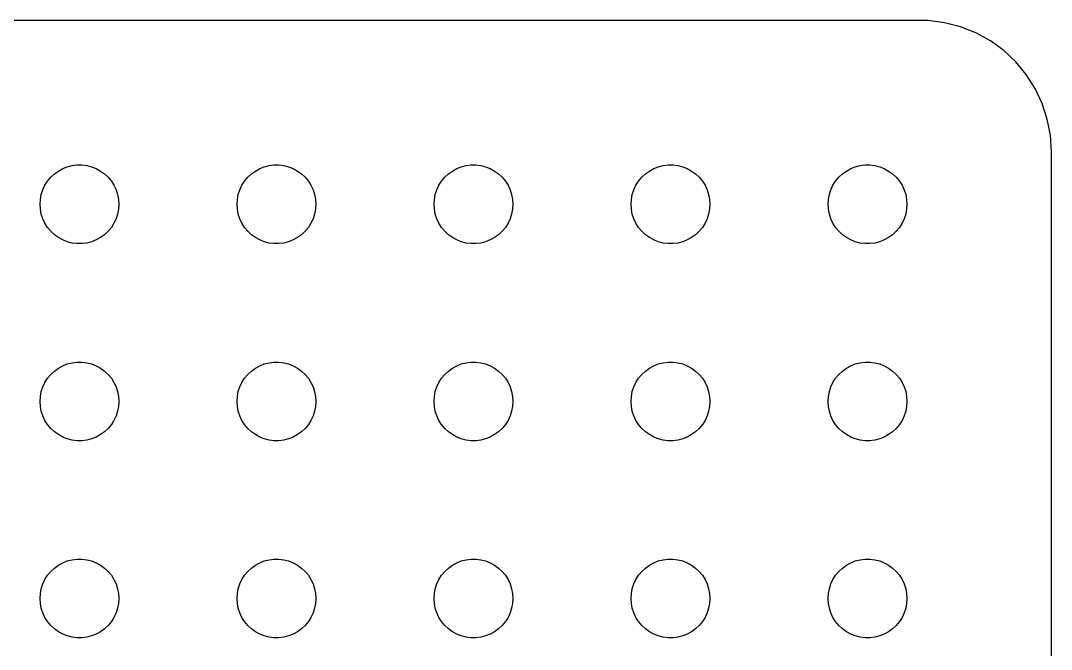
# Model space of a CAD drawing. Header units: metres. Extents: x -37 to 37, y 140 to 346.
# Drawn here: x -2.24 to 37, y 322.06 to 345.99 of the extents above; entities that cross this region are included whole.
import ezdxf

# ---------------------------------------------------------------- set-up
doc = ezdxf.new("R2010")
doc.units = ezdxf.units.M

msp = doc.modelspace()

# ---------------------------------------------------------------- linework, layer by layer
for p, q in [((32.3139, 345.99), (-32.3139, 345.99)), ((32.9369, 345.911), (32.3139, 345.99)), ((33.5451, 345.755), (32.9369, 345.911)), ((34.1289, 345.524), (33.5451, 345.755)), ((34.6791, 345.222), (34.1289, 345.524)), ((35.1871, 344.853), (34.6791, 345.222)), ((35.6448, 344.423), (35.1871, 344.853)), ((36.0451, 343.939), (35.6448, 344.423)), ((36.3815, 343.409), (36.0451, 343.939)), ((36.6489, 342.841), (36.3815, 343.409)), ((36.8429, 342.243), (36.6489, 342.841)), ((36.9606, 341.627), (36.8429, 342.243)), ((37, 341), (36.9606, 341.627)), ((37, 307), (37, 341)), ((-0.956131, 340.156), (-0.803726, 340.266)), ((-0.803726, 340.266), (-0.638657, 340.357)), ((-0.638657, 340.357), (-0.463516, 340.427)), ((-0.463516, 340.427), (-0.281067, 340.473)), ((-0.281067, 340.473), (-0.094177, 340.497)), ((-0.094177, 340.497), (0.094177, 340.497)), ((0.094177, 340.497), (0.281067, 340.473)), ((0.281067, 340.473), (0.463516, 340.427)), ((0.463516, 340.427), (0.638657, 340.357)), ((0.638657, 340.357), (0.803726, 340.266)), ((0.803726, 340.266), (0.956131, 340.156)), ((6.54385, 340.156), (6.69626, 340.266)), ((6.69626, 340.266), (6.86133, 340.357)), ((6.86133, 340.357), (7.03647, 340.427)), ((7.03647, 340.427), (7.21892, 340.473)), ((7.21892, 340.473), (7.40581, 340.497)), ((7.40581, 340.497), (7.59418, 340.497)), ((7.59418, 340.497), (7.78107, 340.473)), ((7.78107, 340.473), (7.96352, 340.427)), ((7.96352, 340.427), (8.13866, 340.357)), ((8.13866, 340.357), (8.30373, 340.266)), ((8.30373, 340.266), (8.45613, 340.156)), ((14.0439, 340.156), (14.1963, 340.266)), ((14.1963, 340.266), (14.3613, 340.357)), ((14.3613, 340.357), (14.5365, 340.427)), ((14.5365, 340.427), (14.7189, 340.473)), ((14.7189, 340.473), (14.9058, 340.497)), ((14.9058, 340.497), (15.0942, 340.497)), ((15.0942, 340.497), (15.2811, 340.473)), ((15.2811, 340.473), (15.4635, 340.427)), ((15.4635, 340.427), (15.6387, 340.357)), ((15.6387, 340.357), (15.8037, 340.266)), ((15.8037, 340.266), (15.9561, 340.156)), ((21.5439, 340.156), (21.6963, 340.266)), ((21.6963, 340.266), (21.8613, 340.357)), ((21.8613, 340.357), (22.0365, 340.427)), ((22.0365, 340.427), (22.2189, 340.473)), ((22.2189, 340.473), (22.4058, 340.497)), ((22.4058, 340.497), (22.5942, 340.497)), ((22.5942, 340.497), (22.7811, 340.473)), ((22.7811, 340.473), (22.9635, 340.427)), ((22.9635, 340.427), (23.1387, 340.357)), ((23.1387, 340.357), (23.3037, 340.266)), ((23.3037, 340.266), (23.4561, 340.156)), ((29.0439, 340.156), (29.1963, 340.266)), ((29.1963, 340.266), (29.3613, 340.357)), ((29.3613, 340.357), (29.5365, 340.427)), ((29.5365, 340.427), (29.7189, 340.473)), ((29.7189, 340.473), (29.9058, 340.497)), ((29.9058, 340.497), (30.0942, 340.497)), ((30.0942, 340.497), (30.2811, 340.473)), ((30.2811, 340.473), (30.4635, 340.427)), ((30.4635, 340.427), (30.6387, 340.357)), ((30.6387, 340.357), (30.8037, 340.266)), ((30.8037, 340.266), (30.9561, 340.156)), ((-1.31445, 339.723), (-1.21352, 339.882)), ((-1.21352, 339.882), (-1.09344, 340.027)), ((-1.09344, 340.027), (-0.956131, 340.156)), ((0.956131, 340.156), (1.09344, 340.027)), ((1.09344, 340.027), (1.21352, 339.882)), ((1.21352, 339.882), (1.31445, 339.723)), ((6.18553, 339.723), (6.28647, 339.882)), ((6.28647, 339.882), (6.40654, 340.027)), ((6.40654, 340.027), (6.54385, 340.156)), ((8.45613, 340.156), (8.59344, 340.027)), ((8.59344, 340.027), (8.71352, 339.882)), ((8.71352, 339.882), (8.81445, 339.723)), ((13.6855, 339.723), (13.7865, 339.882)), ((13.7865, 339.882), (13.9065, 340.027)), ((13.9065, 340.027), (14.0439, 340.156)), ((15.9561, 340.156), (16.0934, 340.027)), ((16.0934, 340.027), (16.2135, 339.882)), ((16.2135, 339.882), (16.3145, 339.723)), ((21.1855, 339.723), (21.2865, 339.882)), ((21.2865, 339.882), (21.4065, 340.027)), ((21.4065, 340.027), (21.5439, 340.156)), ((23.4561, 340.156), (23.5934, 340.027)), ((23.5934, 340.027), (23.7135, 339.882)), ((23.7135, 339.882), (23.8145, 339.723)), ((28.6855, 339.723), (28.7865, 339.882)), ((28.7865, 339.882), (28.9065, 340.027)), ((28.9065, 340.027), (29.0439, 340.156)), ((30.9561, 340.156), (31.0934, 340.027)), ((31.0934, 340.027), (31.2135, 339.882)), ((31.2135, 339.882), (31.3145, 339.723)), ((-1.45287, 339.373), (-1.39465, 339.552)), ((-1.39465, 339.552), (-1.31445, 339.723)), ((1.31445, 339.723), (1.39465, 339.552)), ((1.39465, 339.552), (1.45287, 339.373)), ((6.04712, 339.373), (6.10533, 339.552)), ((6.10533, 339.552), (6.18553, 339.723)), ((8.81445, 339.723), (8.89465, 339.552)), ((8.89465, 339.552), (8.95287, 339.373)), ((13.5471, 339.373), (13.6053, 339.552)), ((13.6053, 339.552), (13.6855, 339.723)), ((16.3145, 339.723), (16.3947, 339.552)), ((16.3947, 339.552), (16.4529, 339.373)), ((21.0471, 339.373), (21.1053, 339.552)), ((21.1053, 339.552), (21.1855, 339.723)), ((23.8145, 339.723), (23.8947, 339.552)), ((23.8947, 339.552), (23.9529, 339.373)), ((28.5471, 339.373), (28.6053, 339.552)), ((28.6053, 339.552), (28.6855, 339.723)), ((31.3145, 339.723), (31.3947, 339.552)), ((31.3947, 339.552), (31.4529, 339.373)), ((-1.5, 339), (-1.48816, 339.188)), ((-1.48816, 339.188), (-1.45287, 339.373)), ((1.45287, 339.373), (1.48816, 339.188)), ((1.48816, 339.188), (1.5, 339)), ((6, 339), (6.01183, 339.188)), ((6.01183, 339.188), (6.04712, 339.373)), ((8.95287, 339.373), (8.98816, 339.188)), ((8.98816, 339.188), (9, 339)), ((13.5, 339), (13.5118, 339.188)), ((13.5118, 339.188), (13.5471, 339.373)), ((16.4529, 339.373), (16.4882, 339.188)), ((16.4882, 339.188), (16.5, 339)), ((21, 339), (21.0118, 339.188)), ((21.0118, 339.188), (21.0471, 339.373)), ((23.9529, 339.373), (23.9882, 339.188)), ((23.9882, 339.188), (24, 339)), ((28.5, 339), (28.5118, 339.188)), ((28.5118, 339.188), (28.5471, 339.373)), ((31.4529, 339.373), (31.4882, 339.188)), ((31.4882, 339.188), (31.5, 339)), ((-1.48816, 338.812), (-1.5, 339)), ((-1.45287, 338.627), (-1.48816, 338.812)), ((1.48816, 338.812), (1.45287, 338.627)), ((1.5, 339), (1.48816, 338.812)), ((6.01183, 338.812), (6, 339)), ((6.04712, 338.627), (6.01183, 338.812)), ((8.98816, 338.812), (8.95287, 338.627)), ((9, 339), (8.98816, 338.812)), ((13.5118, 338.812), (13.5, 339)), ((13.5471, 338.627), (13.5118, 338.812)), ((16.4882, 338.812), (16.4529, 338.627)), ((16.5, 339), (16.4882, 338.812)), ((21.0118, 338.812), (21, 339)), ((21.0471, 338.627), (21.0118, 338.812)), ((23.9882, 338.812), (23.9529, 338.627)), ((24, 339), (23.9882, 338.812)), ((28.5118, 338.812), (28.5, 339)), ((28.5471, 338.627), (28.5118, 338.812)), ((31.4882, 338.812), (31.4529, 338.627)), ((31.5, 339), (31.4882, 338.812)), ((-1.39465, 338.448), (-1.45287, 338.627)), ((-1.31445, 338.277), (-1.39465, 338.448)), ((-1.21352, 338.118), (-1.31445, 338.277)), ((1.31445, 338.277), (1.21352, 338.118)), ((1.39465, 338.448), (1.31445, 338.277)), ((1.45287, 338.627), (1.39465, 338.448)), ((6.10533, 338.448), (6.04712, 338.627)), ((6.18553, 338.277), (6.10533, 338.448)), ((6.28647, 338.118), (6.18553, 338.277)), ((8.81445, 338.277), (8.71352, 338.118)), ((8.89465, 338.448), (8.81445, 338.277)), ((8.95287, 338.627), (8.89465, 338.448)), ((13.6053, 338.448), (13.5471, 338.627)), ((13.6855, 338.277), (13.6053, 338.448)), ((13.7865, 338.118), (13.6855, 338.277)), ((16.3145, 338.277), (16.2135, 338.118)), ((16.3947, 338.448), (16.3145, 338.277)), ((16.4529, 338.627), (16.3947, 338.448)), ((21.1053, 338.448), (21.0471, 338.627)), ((21.1855, 338.277), (21.1053, 338.448)), ((21.2865, 338.118), (21.1855, 338.277)), ((23.8145, 338.277), (23.7135, 338.118)), ((23.8947, 338.448), (23.8145, 338.277)), ((23.9529, 338.627), (23.8947, 338.448)), ((28.6053, 338.448), (28.5471, 338.627)), ((28.6855, 338.277), (28.6053, 338.448)), ((28.7865, 338.118), (28.6855, 338.277)), ((31.3145, 338.277), (31.2135, 338.118)), ((31.3947, 338.448), (31.3145, 338.277)), ((31.4529, 338.627), (31.3947, 338.448)), ((-1.09344, 337.973), (-1.21352, 338.118)), ((-0.956131, 337.844), (-1.09344, 337.973)), ((1.09344, 337.973), (0.956131, 337.844)), ((1.21352, 338.118), (1.09344, 337.973)), ((6.40654, 337.973), (6.28647, 338.118)), ((6.54385, 337.844), (6.40654, 337.973)), ((8.59344, 337.973), (8.45613, 337.844)), ((8.71352, 338.118), (8.59344, 337.973)), ((13.9065, 337.973), (13.7865, 338.118)), ((14.0439, 337.844), (13.9065, 337.973)), ((16.0934, 337.973), (15.9561, 337.844)), ((16.2135, 338.118), (16.0934, 337.973)), ((21.4065, 337.973), (21.2865, 338.118)), ((21.5439, 337.844), (21.4065, 337.973)), ((23.5934, 337.973), (23.4561, 337.844)), ((23.7135, 338.118), (23.5934, 337.973)), ((28.9065, 337.973), (28.7865, 338.118)), ((29.0439, 337.844), (28.9065, 337.973)), ((31.0934, 337.973), (30.9561, 337.844)), ((31.2135, 338.118), (31.0934, 337.973)), ((-0.803726, 337.734), (-0.956131, 337.844)), ((-0.638657, 337.643), (-0.803726, 337.734)), ((-0.463516, 337.573), (-0.638657, 337.643)), ((-0.281067, 337.527), (-0.463516, 337.573)), ((-0.094177, 337.503), (-0.281067, 337.527)), ((0.094177, 337.503), (-0.094177, 337.503)), ((0.281067, 337.527), (0.094177, 337.503)), ((0.463516, 337.573), (0.281067, 337.527)), ((0.638657, 337.643), (0.463516, 337.573)), ((0.803726, 337.734), (0.638657, 337.643)), ((0.956131, 337.844), (0.803726, 337.734)), ((6.69626, 337.734), (6.54385, 337.844)), ((6.86133, 337.643), (6.69626, 337.734)), ((7.03647, 337.573), (6.86133, 337.643)), ((7.21892, 337.527), (7.03647, 337.573)), ((7.40581, 337.503), (7.21892, 337.527)), ((7.59418, 337.503), (7.40581, 337.503)), ((7.78107, 337.527), (7.59418, 337.503)), ((7.96352, 337.573), (7.78107, 337.527)), ((8.13866, 337.643), (7.96352, 337.573)), ((8.30373, 337.734), (8.13866, 337.643)), ((8.45613, 337.844), (8.30373, 337.734)), ((14.1963, 337.734), (14.0439, 337.844)), ((14.3613, 337.643), (14.1963, 337.734)), ((14.5365, 337.573), (14.3613, 337.643)), ((14.7189, 337.527), (14.5365, 337.573)), ((14.9058, 337.503), (14.7189, 337.527)), ((15.0942, 337.503), (14.9058, 337.503)), ((15.2811, 337.527), (15.0942, 337.503)), ((15.4635, 337.573), (15.2811, 337.527)), ((15.6387, 337.643), (15.4635, 337.573)), ((15.8037, 337.734), (15.6387, 337.643)), ((15.9561, 337.844), (15.8037, 337.734)), ((21.6963, 337.734), (21.5439, 337.844)), ((21.8613, 337.643), (21.6963, 337.734)), ((22.0365, 337.573), (21.8613, 337.643)), ((22.2189, 337.527), (22.0365, 337.573)), ((22.4058, 337.503), (22.2189, 337.527)), ((22.5942, 337.503), (22.4058, 337.503)), ((22.7811, 337.527), (22.5942, 337.503)), ((22.9635, 337.573), (22.7811, 337.527)), ((23.1387, 337.643), (22.9635, 337.573)), ((23.3037, 337.734), (23.1387, 337.643)), ((23.4561, 337.844), (23.3037, 337.734)), ((29.1963, 337.734), (29.0439, 337.844)), ((29.3613, 337.643), (29.1963, 337.734)), ((29.5365, 337.573), (29.3613, 337.643)), ((29.7189, 337.527), (29.5365, 337.573)), ((29.9058, 337.503), (29.7189, 337.527)), ((30.0942, 337.503), (29.9058, 337.503)), ((30.2811, 337.527), (30.0942, 337.503)), ((30.4635, 337.573), (30.2811, 337.527)), ((30.6387, 337.643), (30.4635, 337.573)), ((30.8037, 337.734), (30.6387, 337.643)), ((30.9561, 337.844), (30.8037, 337.734)), ((-0.956131, 332.656), (-0.803726, 332.766)), ((-0.803726, 332.766), (-0.638657, 332.857)), ((-0.638657, 332.857), (-0.463516, 332.927)), ((-0.463516, 332.927), (-0.281067, 332.973)), ((-0.281067, 332.973), (-0.094177, 332.997)), ((-0.094177, 332.997), (0.094177, 332.997)), ((0.094177, 332.997), (0.281067, 332.973)), ((0.281067, 332.973), (0.463516, 332.927)), ((0.463516, 332.927), (0.638657, 332.857)), ((0.638657, 332.857), (0.803726, 332.766)), ((0.803726, 332.766), (0.956131, 332.656)), ((6.54385, 332.656), (6.69626, 332.766)), ((6.69626, 332.766), (6.86133, 332.857)), ((6.86133, 332.857), (7.03647, 332.927)), ((7.03647, 332.927), (7.21892, 332.973)), ((7.21892, 332.973), (7.40581, 332.997)), ((7.40581, 332.997), (7.59418, 332.997)), ((7.59418, 332.997), (7.78107, 332.973)), ((7.78107, 332.973), (7.96352, 332.927)), ((7.96352, 332.927), (8.13866, 332.857)), ((8.13866, 332.857), (8.30373, 332.766)), ((8.30373, 332.766), (8.45613, 332.656)), ((14.0439, 332.656), (14.1963, 332.766)), ((14.1963, 332.766), (14.3613, 332.857)), ((14.3613, 332.857), (14.5365, 332.927)), ((14.5365, 332.927), (14.7189, 332.973)), ((14.7189, 332.973), (14.9058, 332.997)), ((14.9058, 332.997), (15.0942, 332.997)), ((15.0942, 332.997), (15.2811, 332.973)), ((15.2811, 332.973), (15.4635, 332.927)), ((15.4635, 332.927), (15.6387, 332.857)), ((15.6387, 332.857), (15.8037, 332.766)), ((15.8037, 332.766), (15.9561, 332.656)), ((21.5439, 332.656), (21.6963, 332.766)), ((21.6963, 332.766), (21.8613, 332.857)), ((21.8613, 332.857), (22.0365, 332.927)), ((22.0365, 332.927), (22.2189, 332.973)), ((22.2189, 332.973), (22.4058, 332.997)), ((22.4058, 332.997), (22.5942, 332.997)), ((22.5942, 332.997), (22.7811, 332.973)), ((22.7811, 332.973), (22.9635, 332.927)), ((22.9635, 332.927), (23.1387, 332.857)), ((23.1387, 332.857), (23.3037, 332.766)), ((23.3037, 332.766), (23.4561, 332.656)), ((29.0439, 332.656), (29.1963, 332.766)), ((29.1963, 332.766), (29.3613, 332.857)), ((29.3613, 332.857), (29.5365, 332.927)), ((29.5365, 332.927), (29.7189, 332.973)), ((29.7189, 332.973), (29.9058, 332.997)), ((29.9058, 332.997), (30.0942, 332.997)), ((30.0942, 332.997), (30.2811, 332.973)), ((30.2811, 332.973), (30.4635, 332.927)), ((30.4635, 332.927), (30.6387, 332.857)), ((30.6387, 332.857), (30.8037, 332.766)), ((30.8037, 332.766), (30.9561, 332.656)), ((-1.31445, 332.223), (-1.21352, 332.382)), ((-1.21352, 332.382), (-1.09344, 332.527)), ((-1.09344, 332.527), (-0.956131, 332.656)), ((0.956131, 332.656), (1.09344, 332.527)), ((1.09344, 332.527), (1.21352, 332.382)), ((1.21352, 332.382), (1.31445, 332.223)), ((6.18553, 332.223), (6.28647, 332.382)), ((6.28647, 332.382), (6.40654, 332.527)), ((6.40654, 332.527), (6.54385, 332.656)), ((8.45613, 332.656), (8.59344, 332.527)), ((8.59344, 332.527), (8.71352, 332.382)), ((8.71352, 332.382), (8.81445, 332.223)), ((13.6855, 332.223), (13.7865, 332.382)), ((13.7865, 332.382), (13.9065, 332.527)), ((13.9065, 332.527), (14.0439, 332.656)), ((15.9561, 332.656), (16.0934, 332.527)), ((16.0934, 332.527), (16.2135, 332.382)), ((16.2135, 332.382), (16.3145, 332.223)), ((21.1855, 332.223), (21.2865, 332.382)), ((21.2865, 332.382), (21.4065, 332.527)), ((21.4065, 332.527), (21.5439, 332.656)), ((23.4561, 332.656), (23.5934, 332.527)), ((23.5934, 332.527), (23.7135, 332.382)), ((23.7135, 332.382), (23.8145, 332.223)), ((28.6855, 332.223), (28.7865, 332.382)), ((28.7865, 332.382), (28.9065, 332.527)), ((28.9065, 332.527), (29.0439, 332.656)), ((30.9561, 332.656), (31.0934, 332.527)), ((31.0934, 332.527), (31.2135, 332.382)), ((31.2135, 332.382), (31.3145, 332.223)), ((-1.45287, 331.873), (-1.39465, 332.052)), ((-1.39465, 332.052), (-1.31445, 332.223)), ((1.31445, 332.223), (1.39465, 332.052)), ((1.39465, 332.052), (1.45287, 331.873)), ((6.04712, 331.873), (6.10533, 332.052)), ((6.10533, 332.052), (6.18553, 332.223)), ((8.81445, 332.223), (8.89465, 332.052)), ((8.89465, 332.052), (8.95287, 331.873)), ((13.5471, 331.873), (13.6053, 332.052)), ((13.6053, 332.052), (13.6855, 332.223)), ((16.3145, 332.223), (16.3947, 332.052)), ((16.3947, 332.052), (16.4529, 331.873)), ((21.0471, 331.873), (21.1053, 332.052)), ((21.1053, 332.052), (21.1855, 332.223)), ((23.8145, 332.223), (23.8947, 332.052)), ((23.8947, 332.052), (23.9529, 331.873)), ((28.5471, 331.873), (28.6053, 332.052)), ((28.6053, 332.052), (28.6855, 332.223)), ((31.3145, 332.223), (31.3947, 332.052)), ((31.3947, 332.052), (31.4529, 331.873)), ((-1.5, 331.5), (-1.48816, 331.688)), ((-1.48816, 331.688), (-1.45287, 331.873)), ((1.45287, 331.873), (1.48816, 331.688)), ((1.48816, 331.688), (1.5, 331.5)), ((6, 331.5), (6.01183, 331.688)), ((6.01183, 331.688), (6.04712, 331.873)), ((8.95287, 331.873), (8.98816, 331.688)), ((8.98816, 331.688), (9, 331.5)), ((13.5, 331.5), (13.5118, 331.688)), ((13.5118, 331.688), (13.5471, 331.873)), ((16.4529, 331.873), (16.4882, 331.688)), ((16.4882, 331.688), (16.5, 331.5)), ((21, 331.5), (21.0118, 331.688)), ((21.0118, 331.688), (21.0471, 331.873)), ((23.9529, 331.873), (23.9882, 331.688)), ((23.9882, 331.688), (24, 331.5)), ((28.5, 331.5), (28.5118, 331.688)), ((28.5118, 331.688), (28.5471, 331.873)), ((31.4529, 331.873), (31.4882, 331.688)), ((31.4882, 331.688), (31.5, 331.5)), ((-1.48816, 331.312), (-1.5, 331.5)), ((-1.45287, 331.127), (-1.48816, 331.312)), ((1.48816, 331.312), (1.45287, 331.127)), ((1.5, 331.5), (1.48816, 331.312)), ((6.01183, 331.312), (6, 331.5)), ((6.04712, 331.127), (6.01183, 331.312)), ((8.98816, 331.312), (8.95287, 331.127)), ((9, 331.5), (8.98816, 331.312)), ((13.5118, 331.312), (13.5, 331.5)), ((13.5471, 331.127), (13.5118, 331.312)), ((16.4882, 331.312), (16.4529, 331.127)), ((16.5, 331.5), (16.4882, 331.312)), ((21.0118, 331.312), (21, 331.5)), ((21.0471, 331.127), (21.0118, 331.312)), ((23.9882, 331.312), (23.9529, 331.127)), ((24, 331.5), (23.9882, 331.312)), ((28.5118, 331.312), (28.5, 331.5)), ((28.5471, 331.127), (28.5118, 331.312)), ((31.4882, 331.312), (31.4529, 331.127)), ((31.5, 331.5), (31.4882, 331.312)), ((-1.39465, 330.948), (-1.45287, 331.127)), ((-1.31445, 330.777), (-1.39465, 330.948)), ((1.39465, 330.948), (1.31445, 330.777)), ((1.45287, 331.127), (1.39465, 330.948)), ((6.10533, 330.948), (6.04712, 331.127)), ((6.18553, 330.777), (6.10533, 330.948)), ((8.89465, 330.948), (8.81445, 330.777)), ((8.95287, 331.127), (8.89465, 330.948)), ((13.6053, 330.948), (13.5471, 331.127)), ((13.6855, 330.777), (13.6053, 330.948)), ((16.3947, 330.948), (16.3145, 330.777)), ((16.4529, 331.127), (16.3947, 330.948)), ((21.1053, 330.948), (21.0471, 331.127)), ((21.1855, 330.777), (21.1053, 330.948)), ((23.8947, 330.948), (23.8145, 330.777)), ((23.9529, 331.127), (23.8947, 330.948)), ((28.6053, 330.948), (28.5471, 331.127)), ((28.6855, 330.777), (28.6053, 330.948)), ((31.3947, 330.948), (31.3145, 330.777)), ((31.4529, 331.127), (31.3947, 330.948)), ((-1.21352, 330.618), (-1.31445, 330.777)), ((-1.09344, 330.473), (-1.21352, 330.618)), ((-0.956131, 330.344), (-1.09344, 330.473)), ((1.09344, 330.473), (0.956131, 330.344)), ((1.21352, 330.618), (1.09344, 330.473)), ((1.31445, 330.777), (1.21352, 330.618)), ((6.28647, 330.618), (6.18553, 330.777)), ((6.40654, 330.473), (6.28647, 330.618)), ((6.54385, 330.344), (6.40654, 330.473)), ((8.59344, 330.473), (8.45613, 330.344)), ((8.71352, 330.618), (8.59344, 330.473)), ((8.81445, 330.777), (8.71352, 330.618)), ((13.7865, 330.618), (13.6855, 330.777)), ((13.9065, 330.473), (13.7865, 330.618)), ((14.0439, 330.344), (13.9065, 330.473)), ((16.0934, 330.473), (15.9561, 330.344)), ((16.2135, 330.618), (16.0934, 330.473)), ((16.3145, 330.777), (16.2135, 330.618)), ((21.2865, 330.618), (21.1855, 330.777)), ((21.4065, 330.473), (21.2865, 330.618)), ((21.5439, 330.344), (21.4065, 330.473)), ((23.5934, 330.473), (23.4561, 330.344)), ((23.7135, 330.618), (23.5934, 330.473)), ((23.8145, 330.777), (23.7135, 330.618)), ((28.7865, 330.618), (28.6855, 330.777)), ((28.9065, 330.473), (28.7865, 330.618)), ((29.0439, 330.344), (28.9065, 330.473)), ((31.0934, 330.473), (30.9561, 330.344)), ((31.2135, 330.618), (31.0934, 330.473)), ((31.3145, 330.777), (31.2135, 330.618)), ((-0.803726, 330.234), (-0.956131, 330.344)), ((-0.638657, 330.143), (-0.803726, 330.234)), ((-0.463516, 330.073), (-0.638657, 330.143)), ((-0.281067, 330.027), (-0.463516, 330.073)), ((-0.094177, 330.003), (-0.281067, 330.027)), ((0.281067, 330.027), (0.094177, 330.003)), ((0.463516, 330.073), (0.281067, 330.027)), ((0.638657, 330.143), (0.463516, 330.073)), ((0.803726, 330.234), (0.638657, 330.143)), ((0.956131, 330.344), (0.803726, 330.234)), ((6.69626, 330.234), (6.54385, 330.344)), ((6.86133, 330.143), (6.69626, 330.234)), ((7.03647, 330.073), (6.86133, 330.143)), ((7.21892, 330.027), (7.03647, 330.073)), ((7.40581, 330.003), (7.21892, 330.027)), ((7.78107, 330.027), (7.59418, 330.003)), ((7.96352, 330.073), (7.78107, 330.027)), ((8.13866, 330.143), (7.96352, 330.073)), ((8.30373, 330.234), (8.13866, 330.143)), ((8.45613, 330.344), (8.30373, 330.234)), ((14.1963, 330.234), (14.0439, 330.344)), ((14.3613, 330.143), (14.1963, 330.234)), ((14.5365, 330.073), (14.3613, 330.143)), ((14.7189, 330.027), (14.5365, 330.073)), ((14.9058, 330.003), (14.7189, 330.027)), ((15.2811, 330.027), (15.0942, 330.003)), ((15.4635, 330.073), (15.2811, 330.027)), ((15.6387, 330.143), (15.4635, 330.073)), ((15.8037, 330.234), (15.6387, 330.143)), ((15.9561, 330.344), (15.8037, 330.234)), ((21.6963, 330.234), (21.5439, 330.344)), ((21.8613, 330.143), (21.6963, 330.234)), ((22.0365, 330.073), (21.8613, 330.143)), ((22.2189, 330.027), (22.0365, 330.073)), ((22.4058, 330.003), (22.2189, 330.027)), ((22.7811, 330.027), (22.5942, 330.003)), ((22.9635, 330.073), (22.7811, 330.027)), ((23.1387, 330.143), (22.9635, 330.073)), ((23.3037, 330.234), (23.1387, 330.143)), ((23.4561, 330.344), (23.3037, 330.234)), ((29.1963, 330.234), (29.0439, 330.344)), ((29.3613, 330.143), (29.1963, 330.234)), ((29.5365, 330.073), (29.3613, 330.143)), ((29.7189, 330.027), (29.5365, 330.073)), ((29.9058, 330.003), (29.7189, 330.027)), ((30.2811, 330.027), (30.0942, 330.003)), ((30.4635, 330.073), (30.2811, 330.027)), ((30.6387, 330.143), (30.4635, 330.073)), ((30.8037, 330.234), (30.6387, 330.143)), ((30.9561, 330.344), (30.8037, 330.234)), ((0.094177, 330.003), (-0.094177, 330.003)), ((7.59418, 330.003), (7.40581, 330.003)), ((15.0942, 330.003), (14.9058, 330.003)), ((22.5942, 330.003), (22.4058, 330.003)), ((30.0942, 330.003), (29.9058, 330.003)), ((-0.803726, 325.266), (-0.638657, 325.357)), ((-0.638657, 325.357), (-0.463516, 325.427)), ((-0.463516, 325.427), (-0.281067, 325.473)), ((-0.281067, 325.473), (-0.094177, 325.497)), ((-0.094177, 325.497), (0.094177, 325.497)), ((0.094177, 325.497), (0.281067, 325.473)), ((0.281067, 325.473), (0.463516, 325.427)), ((0.463516, 325.427), (0.638657, 325.357)), ((0.638657, 325.357), (0.803726, 325.266)), ((6.69626, 325.266), (6.86133, 325.357)), ((6.86133, 325.357), (7.03647, 325.427)), ((7.03647, 325.427), (7.21892, 325.473)), ((7.21892, 325.473), (7.40581, 325.497)), ((7.40581, 325.497), (7.59418, 325.497)), ((7.59418, 325.497), (7.78107, 325.473)), ((7.78107, 325.473), (7.96352, 325.427)), ((7.96352, 325.427), (8.13866, 325.357)), ((8.13866, 325.357), (8.30373, 325.266)), ((14.1963, 325.266), (14.3613, 325.357)), ((14.3613, 325.357), (14.5365, 325.427)), ((14.5365, 325.427), (14.7189, 325.473)), ((14.7189, 325.473), (14.9058, 325.497)), ((14.9058, 325.497), (15.0942, 325.497)), ((15.0942, 325.497), (15.2811, 325.473)), ((15.2811, 325.473), (15.4635, 325.427)), ((15.4635, 325.427), (15.6387, 325.357)), ((15.6387, 325.357), (15.8037, 325.266)), ((21.6963, 325.266), (21.8613, 325.357)), ((21.8613, 325.357), (22.0365, 325.427)), ((22.0365, 325.427), (22.2189, 325.473)), ((22.2189, 325.473), (22.4058, 325.497)), ((22.4058, 325.497), (22.5942, 325.497)), ((22.5942, 325.497), (22.7811, 325.473)), ((22.7811, 325.473), (22.9635, 325.427)), ((22.9635, 325.427), (23.1387, 325.357)), ((23.1387, 325.357), (23.3037, 325.266)), ((29.1963, 325.266), (29.3613, 325.357)), ((29.3613, 325.357), (29.5365, 325.427)), ((29.5365, 325.427), (29.7189, 325.473)), ((29.7189, 325.473), (29.9058, 325.497)), ((29.9058, 325.497), (30.0942, 325.497)), ((30.0942, 325.497), (30.2811, 325.473)), ((30.2811, 325.473), (30.4635, 325.427)), ((30.4635, 325.427), (30.6387, 325.357)), ((30.6387, 325.357), (30.8037, 325.266)), ((-1.21352, 324.882), (-1.09344, 325.027)), ((-1.09344, 325.027), (-0.956131, 325.156)), ((-0.956131, 325.156), (-0.803726, 325.266)), ((0.803726, 325.266), (0.956131, 325.156)), ((0.956131, 325.156), (1.09344, 325.027)), ((1.09344, 325.027), (1.21352, 324.882)), ((6.28647, 324.882), (6.40654, 325.027)), ((6.40654, 325.027), (6.54385, 325.156)), ((6.54385, 325.156), (6.69626, 325.266)), ((8.30373, 325.266), (8.45613, 325.156)), ((8.45613, 325.156), (8.59344, 325.027)), ((8.59344, 325.027), (8.71352, 324.882)), ((13.7865, 324.882), (13.9065, 325.027)), ((13.9065, 325.027), (14.0439, 325.156)), ((14.0439, 325.156), (14.1963, 325.266)), ((15.8037, 325.266), (15.9561, 325.156)), ((15.9561, 325.156), (16.0934, 325.027)), ((16.0934, 325.027), (16.2135, 324.882)), ((21.2865, 324.882), (21.4065, 325.027)), ((21.4065, 325.027), (21.5439, 325.156)), ((21.5439, 325.156), (21.6963, 325.266)), ((23.3037, 325.266), (23.4561, 325.156)), ((23.4561, 325.156), (23.5934, 325.027)), ((23.5934, 325.027), (23.7135, 324.882)), ((28.7865, 324.882), (28.9065, 325.027)), ((28.9065, 325.027), (29.0439, 325.156)), ((29.0439, 325.156), (29.1963, 325.266)), ((30.8037, 325.266), (30.9561, 325.156)), ((30.9561, 325.156), (31.0934, 325.027)), ((31.0934, 325.027), (31.2135, 324.882)), ((-1.45287, 324.373), (-1.39465, 324.552)), ((-1.39465, 324.552), (-1.31445, 324.723)), ((-1.31445, 324.723), (-1.21352, 324.882)), ((1.21352, 324.882), (1.31445, 324.723)), ((1.31445, 324.723), (1.39465, 324.552)), ((1.39465, 324.552), (1.45287, 324.373)), ((6.04712, 324.373), (6.10533, 324.552)), ((6.10533, 324.552), (6.18553, 324.723)), ((6.18553, 324.723), (6.28647, 324.882)), ((8.71352, 324.882), (8.81445, 324.723)), ((8.81445, 324.723), (8.89465, 324.552)), ((8.89465, 324.552), (8.95287, 324.373)), ((13.5471, 324.373), (13.6053, 324.552)), ((13.6053, 324.552), (13.6855, 324.723)), ((13.6855, 324.723), (13.7865, 324.882)), ((16.2135, 324.882), (16.3145, 324.723)), ((16.3145, 324.723), (16.3947, 324.552)), ((16.3947, 324.552), (16.4529, 324.373)), ((21.0471, 324.373), (21.1053, 324.552)), ((21.1053, 324.552), (21.1855, 324.723)), ((21.1855, 324.723), (21.2865, 324.882)), ((23.7135, 324.882), (23.8145, 324.723)), ((23.8145, 324.723), (23.8947, 324.552)), ((23.8947, 324.552), (23.9529, 324.373)), ((28.5471, 324.373), (28.6053, 324.552)), ((28.6053, 324.552), (28.6855, 324.723)), ((28.6855, 324.723), (28.7865, 324.882)), ((31.2135, 324.882), (31.3145, 324.723)), ((31.3145, 324.723), (31.3947, 324.552)), ((31.3947, 324.552), (31.4529, 324.373)), ((-1.5, 324), (-1.48816, 324.188)), ((-1.48816, 324.188), (-1.45287, 324.373)), ((1.45287, 324.373), (1.48816, 324.188)), ((1.48816, 324.188), (1.5, 324)), ((6, 324), (6.01183, 324.188)), ((6.01183, 324.188), (6.04712, 324.373)), ((8.95287, 324.373), (8.98816, 324.188)), ((8.98816, 324.188), (9, 324)), ((13.5, 324), (13.5118, 324.188)), ((13.5118, 324.188), (13.5471, 324.373)), ((16.4529, 324.373), (16.4882, 324.188)), ((16.4882, 324.188), (16.5, 324)), ((21, 324), (21.0118, 324.188)), ((21.0118, 324.188), (21.0471, 324.373)), ((23.9529, 324.373), (23.9882, 324.188)), ((23.9882, 324.188), (24, 324)), ((28.5, 324), (28.5118, 324.188)), ((28.5118, 324.188), (28.5471, 324.373)), ((31.4529, 324.373), (31.4882, 324.188)), ((31.4882, 324.188), (31.5, 324)), ((-1.48816, 323.812), (-1.5, 324)), ((-1.45287, 323.627), (-1.48816, 323.812)), ((1.48816, 323.812), (1.45287, 323.627)), ((1.5, 324), (1.48816, 323.812)), ((6.01183, 323.812), (6, 324)), ((6.04712, 323.627), (6.01183, 323.812)), ((8.98816, 323.812), (8.95287, 323.627)), ((9, 324), (8.98816, 323.812)), ((13.5118, 323.812), (13.5, 324)), ((13.5471, 323.627), (13.5118, 323.812)), ((16.4882, 323.812), (16.4529, 323.627)), ((16.5, 324), (16.4882, 323.812)), ((21.0118, 323.812), (21, 324)), ((21.0471, 323.627), (21.0118, 323.812)), ((23.9882, 323.812), (23.9529, 323.627)), ((24, 324), (23.9882, 323.812)), ((28.5118, 323.812), (28.5, 324)), ((28.5471, 323.627), (28.5118, 323.812)), ((31.4882, 323.812), (31.4529, 323.627)), ((31.5, 324), (31.4882, 323.812)), ((-1.39465, 323.448), (-1.45287, 323.627)), ((-1.31445, 323.277), (-1.39465, 323.448)), ((1.39465, 323.448), (1.31445, 323.277)), ((1.45287, 323.627), (1.39465, 323.448)), ((6.10533, 323.448), (6.04712, 323.627)), ((6.18553, 323.277), (6.10533, 323.448)), ((8.89465, 323.448), (8.81445, 323.277)), ((8.95287, 323.627), (8.89465, 323.448)), ((13.6053, 323.448), (13.5471, 323.627)), ((13.6855, 323.277), (13.6053, 323.448)), ((16.3947, 323.448), (16.3145, 323.277)), ((16.4529, 323.627), (16.3947, 323.448)), ((21.1053, 323.448), (21.0471, 323.627)), ((21.1855, 323.277), (21.1053, 323.448)), ((23.8947, 323.448), (23.8145, 323.277)), ((23.9529, 323.627), (23.8947, 323.448)), ((28.6053, 323.448), (28.5471, 323.627)), ((28.6855, 323.277), (28.6053, 323.448)), ((31.3947, 323.448), (31.3145, 323.277)), ((31.4529, 323.627), (31.3947, 323.448)), ((-1.21352, 323.118), (-1.31445, 323.277)), ((-1.09344, 322.973), (-1.21352, 323.118)), ((-0.956131, 322.844), (-1.09344, 322.973)), ((1.09344, 322.973), (0.956131, 322.844)), ((1.21352, 323.118), (1.09344, 322.973)), ((1.31445, 323.277), (1.21352, 323.118)), ((6.28647, 323.118), (6.18553, 323.277)), ((6.40654, 322.973), (6.28647, 323.118)), ((6.54385, 322.844), (6.40654, 322.973)), ((8.59344, 322.973), (8.45613, 322.844)), ((8.71352, 323.118), (8.59344, 322.973)), ((8.81445, 323.277), (8.71352, 323.118)), ((13.7865, 323.118), (13.6855, 323.277)), ((13.9065, 322.973), (13.7865, 323.118)), ((14.0439, 322.844), (13.9065, 322.973)), ((16.0934, 322.973), (15.9561, 322.844)), ((16.2135, 323.118), (16.0934, 322.973)), ((16.3145, 323.277), (16.2135, 323.118)), ((21.2865, 323.118), (21.1855, 323.277)), ((21.4065, 322.973), (21.2865, 323.118)), ((21.5439, 322.844), (21.4065, 322.973)), ((23.5934, 322.973), (23.4561, 322.844)), ((23.7135, 323.118), (23.5934, 322.973)), ((23.8145, 323.277), (23.7135, 323.118)), ((28.7865, 323.118), (28.6855, 323.277)), ((28.9065, 322.973), (28.7865, 323.118)), ((29.0439, 322.844), (28.9065, 322.973)), ((31.0934, 322.973), (30.9561, 322.844)), ((31.2135, 323.118), (31.0934, 322.973)), ((31.3145, 323.277), (31.2135, 323.118)), ((-0.803726, 322.734), (-0.956131, 322.844)), ((-0.638657, 322.643), (-0.803726, 322.734)), ((-0.463516, 322.573), (-0.638657, 322.643)), ((-0.281067, 322.527), (-0.463516, 322.573)), ((0.463516, 322.573), (0.281067, 322.527)), ((0.638657, 322.643), (0.463516, 322.573)), ((0.803726, 322.734), (0.638657, 322.643)), ((0.956131, 322.844), (0.803726, 322.734)), ((6.69626, 322.734), (6.54385, 322.844)), ((6.86133, 322.643), (6.69626, 322.734)), ((7.03647, 322.573), (6.86133, 322.643)), ((7.21892, 322.527), (7.03647, 322.573)), ((7.96352, 322.573), (7.78107, 322.527)), ((8.13866, 322.643), (7.96352, 322.573)), ((8.30373, 322.734), (8.13866, 322.643)), ((8.45613, 322.844), (8.30373, 322.734)), ((14.1963, 322.734), (14.0439, 322.844)), ((14.3613, 322.643), (14.1963, 322.734)), ((14.5365, 322.573), (14.3613, 322.643)), ((14.7189, 322.527), (14.5365, 322.573)), ((15.4635, 322.573), (15.2811, 322.527)), ((15.6387, 322.643), (15.4635, 322.573)), ((15.8037, 322.734), (15.6387, 322.643)), ((15.9561, 322.844), (15.8037, 322.734)), ((21.6963, 322.734), (21.5439, 322.844)), ((21.8613, 322.643), (21.6963, 322.734)), ((22.0365, 322.573), (21.8613, 322.643)), ((22.2189, 322.527), (22.0365, 322.573)), ((22.9635, 322.573), (22.7811, 322.527)), ((23.1387, 322.643), (22.9635, 322.573)), ((23.3037, 322.734), (23.1387, 322.643)), ((23.4561, 322.844), (23.3037, 322.734)), ((29.1963, 322.734), (29.0439, 322.844)), ((29.3613, 322.643), (29.1963, 322.734)), ((29.5365, 322.573), (29.3613, 322.643)), ((29.7189, 322.527), (29.5365, 322.573)), ((30.4635, 322.573), (30.2811, 322.527)), ((30.6387, 322.643), (30.4635, 322.573)), ((30.8037, 322.734), (30.6387, 322.643)), ((30.9561, 322.844), (30.8037, 322.734)), ((-0.094177, 322.503), (-0.281067, 322.527)), ((0.094177, 322.503), (-0.094177, 322.503)), ((0.281067, 322.527), (0.094177, 322.503)), ((7.40581, 322.503), (7.21892, 322.527)), ((7.59418, 322.503), (7.40581, 322.503)), ((7.78107, 322.527), (7.59418, 322.503)), ((14.9058, 322.503), (14.7189, 322.527)), ((15.0942, 322.503), (14.9058, 322.503)), ((15.2811, 322.527), (15.0942, 322.503)), ((22.4058, 322.503), (22.2189, 322.527)), ((22.5942, 322.503), (22.4058, 322.503)), ((22.7811, 322.527), (22.5942, 322.503)), ((29.9058, 322.503), (29.7189, 322.527)), ((30.0942, 322.503), (29.9058, 322.503)), ((30.2811, 322.527), (30.0942, 322.503))]:
    msp.add_line(p, q)

doc.saveas('drawing.dxf')
